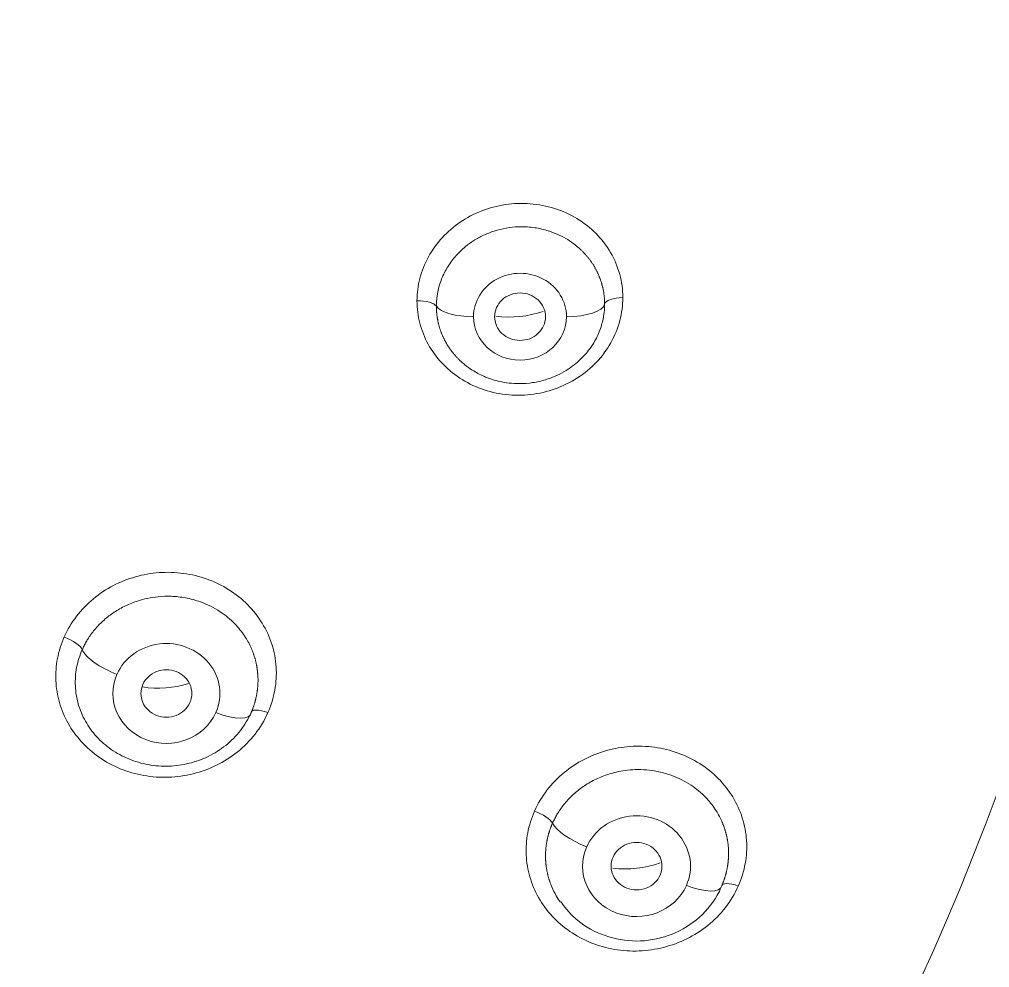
# Model space of a CAD drawing. Extents: x 1168 to 2296, y 0 to 827.
# Drawn here: x 1729.48 to 1744.73, y 520.04 to 534.95 of the extents above; entities that cross this region are included whole.
import ezdxf

# ---------------------------------------------------------------- set-up
doc = ezdxf.new("R2010")
doc.units = 0
doc.header["$LTSCALE"] = 10
doc.header["$MEASUREMENT"] = 0
doc.layers.add('1', color=7, linetype='CONTINUOUS')

msp = doc.modelspace()

# ---------------------------------------------------------------- linework, layer by layer
at = {"layer": '1', "color": 7, "linetype": 'Continuous', "lineweight": 18}
for centre, major_axis, ratio, start_param, end_param in [((1696.685, 538.042), (57.67, 0), 0.93358, 5.498085, 8.635877), ((1696.685, 538.026), (57.518, 0), 0.93358, 5.498085, 10.209879), ((1735.745, 530.414), (0.3, -0.001), 0.366439, 0.233833, 1.612869), ((1738.981, 530.464), (-0.3, 0), 0.366548, 4.756809, 6.206536), ((1730.197, 525.126), (0.274, -0.122), 0.331089, 0.318901, 1.754969), ((1733.4, 523.937), (-0.274, 0.122), 0.331089, 4.900227, 6.411632), ((1737.593, 522.388), (0.274, -0.122), 0.331089, 0.386088, 1.763432), ((1740.797, 521.21), (-0.274, 0.122), 0.331089, 4.908692, 6.378568)]:
    msp.add_ellipse(centre, major_axis=major_axis, ratio=ratio, start_param=start_param, end_param=end_param, dxfattribs=at)
at = {"layer": '1', "color": 7, "linetype": 'Continuous', "lineweight": 13}
for centre, major_axis, ratio, start_param, end_param in [((1696.685, 537.844), (57.048, 0), 0.93358, 5.498085, 10.209879), ((1696.685, 537.824), (56.129, 0), 0.93358, 5.397226, 10.310738), ((1696.685, 537.907), (55.427, 0), 0.93358, 5.397283, 10.31068), ((1696.685, 538.436), (-51, 0), 0.93358, 1.799723, 4.712389), ((1737.352, 530.273), (0.731, 0), 0.93358, 0, 3.141593), ((1736.62, 530.488), (-0.6, 0), 0.358368, 0.233032, 1.570796), ((1738.083, 530.488), (0.6, 0), 0.358368, 4.712389, 6.206798), ((1737.352, 530.273), (0.731, 0), 0.93358, 3.141593, 6.283185), ((1731.792, 524.35), (0.841, 0), 0.93358, 5.890486, 9.032079), ((1731.016, 524.865), (-0.548, 0.243), 0.331089, 0.318901, 1.716652), ((1731.792, 524.35), (0.841, 0), 0.93358, 2.748894, 5.890486), ((1732.569, 524.264), (0.548, -0.243), 0.331089, 4.858244, 6.411632), ((1739.183, 521.635), (0.848, 0), 0.93358, 5.890486, 9.032079), ((1738.4, 522.153), (-0.548, 0.243), 0.331089, 0.386088, 1.716652), ((1739.183, 521.635), (0.848, 0), 0.93358, 2.748894, 5.890486), ((1739.966, 521.547), (0.548, -0.243), 0.331089, 4.858244, 6.378568)]:
    msp.add_ellipse(centre, major_axis=major_axis, ratio=ratio, start_param=start_param, end_param=end_param, dxfattribs=at)
for points, knots in [([(1739.245, 498.734), (1739.257, 498.745), (1739.297, 498.783), (1739.382, 498.862), (1739.514, 498.988), (1739.695, 499.16), (1739.923, 499.379), (1740.198, 499.646), (1740.517, 499.962), (1740.882, 500.327), (1741.289, 500.744), (1741.738, 501.212), (1742.226, 501.734), (1742.752, 502.311), (1743.313, 502.945), (1743.907, 503.637), (1744.531, 504.389), (1745.182, 505.203), (1745.856, 506.081), (1746.552, 507.024), (1747.264, 508.035), (1747.988, 509.115), (1748.721, 510.266), (1749.458, 511.489), (1750.192, 512.787), (1750.92, 514.161), (1751.635, 515.611), (1752.333, 517.14), (1753.005, 518.748), (1753.647, 520.436), (1754.251, 522.204), (1754.81, 524.051), (1755.317, 525.979), (1755.762, 527.985), (1756.139, 530.07), (1756.438, 532.23), (1756.653, 534.464), (1756.773, 536.769), (1756.792, 539.142), (1756.7, 541.577), (1756.487, 544.071), (1756.145, 546.617), (1755.665, 549.209), (1755.039, 551.84), (1754.259, 554.502), (1753.317, 557.187), (1752.329, 559.582), (1751.345, 561.687), (1750.412, 563.504), (1749.396, 565.312), (1748.295, 567.108), (1747.108, 568.889), (1745.834, 570.65), (1744.471, 572.386), (1743.019, 574.093), (1741.477, 575.767), (1739.845, 577.402), (1738.124, 578.995), (1736.312, 580.54), (1734.412, 582.032), (1732.424, 583.467), (1730.349, 584.838), (1728.188, 586.14), (1725.944, 587.367), (1723.618, 588.515), (1721.214, 589.579), (1718.734, 590.553), (1716.183, 591.432), (1713.563, 592.209), (1710.879, 592.88), (1708.135, 593.439), (1705.337, 593.882), (1702.49, 594.205), (1699.601, 594.402), (1696.187, 594.48), (1692.263, 594.344), (1687.865, 593.889), (1683.515, 593.134), (1679.236, 592.083), (1675.051, 590.739), (1670.984, 589.112), (1667.055, 587.211), (1663.287, 585.046), (1659.7, 582.627), (1656.313, 579.968), (1653.144, 577.085), (1650.21, 573.992), (1647.53, 570.706), (1645.115, 567.244), (1642.978, 563.627), (1640.926, 559.456), (1639.1, 554.7), (1637.661, 549.356), (1636.788, 543.905), (1636.494, 538.401), (1636.777, 532.897), (1637.593, 527.71), (1638.786, 523.105), (1640.114, 519.299), (1641.425, 516.23), (1642.593, 513.864), (1643.791, 511.674), (1645.041, 509.612), (1646.37, 507.638), (1647.455, 506.153), (1648.304, 505.056), (1649.01, 504.181), (1649.684, 503.377), (1650.388, 502.568), (1651.001, 501.891), (1651.501, 501.353), (1651.871, 500.963), (1652.223, 500.599), (1652.555, 500.26), (1652.868, 499.947), (1653.16, 499.658), (1653.432, 499.393), (1653.682, 499.152), (1653.91, 498.935), (1654.056, 498.798), (1654.124, 498.733)], [0, 0, 0, 0, 0.000179, 0.000603, 0.00127, 0.002183, 0.00334, 0.004741, 0.006386, 0.008277, 0.010411, 0.01279, 0.015413, 0.018281, 0.021393, 0.02475, 0.028351, 0.032196, 0.036286, 0.04062, 0.045199, 0.050022, 0.055089, 0.060401, 0.065958, 0.071758, 0.077804, 0.084093, 0.090627, 0.097406, 0.104428, 0.111695, 0.119206, 0.126961, 0.134961, 0.143206, 0.151695, 0.160428, 0.169406, 0.178628, 0.188094, 0.197805, 0.20776, 0.21796, 0.228404, 0.239092, 0.250024, 0.257544, 0.265167, 0.272896, 0.280729, 0.288666, 0.296708, 0.304854, 0.313104, 0.321459, 0.329918, 0.338482, 0.34715, 0.355923, 0.3648, 0.373782, 0.382867, 0.392057, 0.401352, 0.410752, 0.420256, 0.429863, 0.439576, 0.449392, 0.459314, 0.46934, 0.47947, 0.489704, 0.500043, 0.515667, 0.531291, 0.546915, 0.562538, 0.578162, 0.593786, 0.60941, 0.625034, 0.640657, 0.656282, 0.671906, 0.68753, 0.703153, 0.718778, 0.734402, 0.750026, 0.770854, 0.791682, 0.81251, 0.833338, 0.854167, 0.874994, 0.892773, 0.907913, 0.920413, 0.930274, 0.937493, 0.948337, 0.95716, 0.963963, 0.968745, 0.972532, 0.976398, 0.980345, 0.984372, 0.986462, 0.988435, 0.990291, 0.99203, 0.993651, 0.995155, 0.996542, 0.997812, 0.998965, 1, 1, 1, 1]), ([(1654.672, 498.916), (1654.657, 498.93), (1654.611, 498.974), (1654.455, 499.122), (1654.346, 499.225), (1654.067, 499.494), (1653.896, 499.659), (1653.497, 500.053), (1653.268, 500.281), (1652.754, 500.804), (1652.469, 501.098), (1651.848, 501.755), (1651.512, 502.119), (1650.794, 502.919), (1650.412, 503.355), (1649.61, 504.307), (1649.189, 504.822), (1648.317, 505.934), (1647.867, 506.532), (1646.944, 507.816), (1646.473, 508.502), (1645.519, 509.966), (1645.038, 510.744), (1644.077, 512.397), (1643.597, 513.271), (1642.655, 515.121), (1642.191, 516.095), (1641.296, 518.147), (1640.865, 519.224), (1640.05, 521.482), (1639.667, 522.662), (1638.97, 525.127), (1638.655, 526.412), (1638.115, 529.081), (1637.89, 530.467), (1637.549, 533.333), (1637.434, 534.815), (1637.334, 537.865), (1637.351, 539.434), (1637.538, 542.649), (1637.71, 544.294), (1638.231, 547.645), (1638.58, 549.351), (1639.478, 552.805), (1640.026, 554.552), (1641.341, 558.065), (1642.108, 559.83), (1643.881, 563.348), (1644.886, 565.102), (1647.146, 568.566), (1648.401, 570.276), (1651.171, 573.615), (1652.687, 575.243), (1655.98, 578.377), (1657.759, 579.883), (1660.619, 582.016), (1661.605, 582.706), (1663.64, 584.039), (1664.689, 584.681), (1667.93, 586.527), (1670.213, 587.65), (1675.002, 589.636), (1677.509, 590.498), (1682.712, 591.911), (1685.41, 592.462), (1689.566, 593.024), (1690.969, 593.168), (1693.096, 593.312), (1693.809, 593.349), (1694.884, 593.386), (1695.422, 593.399), (1696.052, 593.408), (1696.367, 593.41), (1696.525, 593.41), (1696.604, 593.41), (1696.644, 593.41), (1696.664, 593.41), (1696.673, 593.41), (1696.678, 593.41), (1696.681, 593.41), (1696.682, 593.41), (1696.683, 593.41), (1696.683, 593.41), (1702.504, 593.411), (1714.146, 591.801), (1730.106, 584.758), (1738.831, 577.384), (1746.222, 568.986), (1749.25, 564.276), (1753.713, 554.238), (1755.147, 548.91), (1756.299, 538.095), (1756.017, 532.607), (1753.758, 521.946), (1751.781, 516.773), (1747.677, 509.577), (1745.34, 506.121), (1742.614, 502.935), (1740.714, 500.877), (1739.722, 499.881), (1738.698, 498.916)], [0, 0, 0, 0, 0.015625, 0.015625, 0.03125, 0.03125, 0.046875, 0.046875, 0.0625, 0.0625, 0.078125, 0.078125, 0.09375, 0.09375, 0.109375, 0.109375, 0.125, 0.125, 0.140625, 0.140625, 0.15625, 0.15625, 0.171875, 0.171875, 0.1875, 0.1875, 0.203125, 0.203125, 0.21875, 0.21875, 0.234375, 0.234375, 0.25, 0.25, 0.265625, 0.265625, 0.28125, 0.28125, 0.296875, 0.296875, 0.3125, 0.3125, 0.328125, 0.328125, 0.34375, 0.34375, 0.359375, 0.359375, 0.375, 0.375, 0.390625, 0.390625, 0.40625, 0.40625, 0.421875, 0.421875, 0.429687, 0.429687, 0.4375, 0.4375, 0.453125, 0.453125, 0.46875, 0.46875, 0.484375, 0.484375, 0.492187, 0.492187, 0.496094, 0.496094, 0.498047, 0.499023, 0.499512, 0.499756, 0.499878, 0.499939, 0.499969, 0.499985, 0.499992, 0.499996, 0.499998, 0.499998, 0.5, 0.5, 0.5625, 0.625, 0.6875, 0.6875, 0.75, 0.75, 0.8125, 0.8125, 0.875, 0.875, 0.9375, 0.9375, 0.96875, 0.984375, 0.984375, 1, 1, 1, 1]), ([(1735.882, 497.286), (1735.919, 497.319), (1735.993, 497.383), (1736.104, 497.481), (1736.213, 497.578), (1736.323, 497.674), (1736.431, 497.771), (1736.539, 497.867), (1736.646, 497.963), (1736.753, 498.058), (1736.859, 498.154), (1736.964, 498.249), (1737.068, 498.344), (1737.172, 498.438), (1737.276, 498.533), (1737.378, 498.627), (1737.48, 498.721), (1737.581, 498.814), (1737.682, 498.907), (1737.782, 499), (1737.881, 499.093), (1737.98, 499.186), (1738.078, 499.278), (1738.175, 499.37), (1738.272, 499.462), (1738.368, 499.553), (1738.464, 499.644), (1738.558, 499.735), (1738.652, 499.826), (1738.746, 499.916), (1738.839, 500.006), (1738.931, 500.096), (1739.252, 500.41), (1739.792, 500.949), (1740.535, 501.718), (1741.251, 502.486), (1741.872, 503.178), (1742.405, 503.793), (1742.86, 504.331), (1743.307, 504.874), (1743.747, 505.422), (1744.179, 505.975), (1744.604, 506.533), (1745.021, 507.096), (1745.43, 507.663), (1745.831, 508.236), (1746.225, 508.814), (1746.612, 509.396), (1747.244, 510.377), (1748.092, 511.769), (1749.107, 513.594), (1750.046, 515.45), (1751.009, 517.553), (1751.959, 519.908), (1752.855, 522.517), (1753.509, 524.81), (1753.979, 526.771), (1754.312, 528.39), (1754.591, 530.013), (1754.817, 531.637), (1755.03, 533.639), (1755.181, 536.015), (1755.207, 538.755), (1755.103, 541.126), (1754.928, 543.128), (1754.731, 544.769), (1754.482, 546.395), (1754.182, 548.008), (1753.751, 549.978), (1753.141, 552.288), (1752.296, 554.913), (1751.394, 557.277), (1750.475, 559.391), (1749.567, 561.269), (1748.59, 563.104), (1747.419, 565.11), (1746.029, 567.263), (1744.389, 569.536), (1742.778, 571.544), (1741.229, 573.308), (1739.768, 574.848), (1738.25, 576.332), (1736.495, 577.923), (1734.484, 579.594), (1732.196, 581.31), (1729.821, 582.916), (1727.363, 584.41), (1724.825, 585.787), (1722.652, 586.833), (1720.881, 587.61), (1719.538, 588.161), (1717.954, 588.767), (1716.121, 589.407), (1714.032, 590.053), (1711.918, 590.625), (1710.138, 591.039), (1708.705, 591.333), (1707.626, 591.534), (1706.543, 591.716), (1705.456, 591.88), (1704.366, 592.024), (1703.274, 592.15), (1702.179, 592.256), (1701.367, 592.32), (1700.838, 592.356), (1700.594, 592.372), (1700.35, 592.387), (1700.105, 592.401), (1699.861, 592.414), (1699.617, 592.426), (1699.373, 592.437), (1699.128, 592.447), (1698.884, 592.456), (1698.64, 592.464), (1698.395, 592.471), (1698.151, 592.477), (1697.907, 592.483), (1697.662, 592.487), (1697.418, 592.49), (1697.174, 592.493), (1696.929, 592.494), (1696.766, 592.494), (1696.685, 592.494)], [0, 0, 0, 0, 0.001083, 0.002161, 0.003234, 0.004303, 0.005367, 0.006426, 0.00748, 0.008529, 0.009574, 0.010614, 0.011649, 0.01268, 0.013706, 0.014727, 0.015743, 0.016755, 0.017761, 0.018764, 0.019761, 0.020754, 0.021742, 0.022725, 0.023704, 0.024678, 0.025647, 0.026612, 0.027572, 0.028527, 0.029477, 0.030423, 0.031365, 0.039376, 0.047252, 0.054996, 0.06261, 0.067826, 0.073038, 0.078247, 0.083453, 0.088658, 0.093862, 0.099065, 0.104269, 0.109474, 0.11468, 0.11989, 0.125102, 0.140784, 0.156415, 0.172013, 0.187599, 0.208569, 0.229381, 0.250087, 0.262676, 0.275208, 0.287695, 0.300148, 0.312578, 0.333586, 0.354399, 0.37507, 0.387684, 0.400229, 0.412716, 0.425158, 0.437564, 0.458587, 0.4794, 0.500054, 0.515804, 0.531455, 0.547029, 0.562548, 0.583545, 0.604358, 0.62504, 0.640746, 0.65638, 0.671967, 0.687533, 0.708465, 0.729274, 0.750024, 0.770891, 0.791699, 0.812515, 0.822941, 0.833354, 0.843763, 0.859399, 0.875008, 0.890624, 0.906254, 0.914066, 0.921875, 0.929686, 0.937503, 0.945319, 0.95313, 0.960939, 0.968752, 0.970491, 0.972229, 0.973967, 0.975704, 0.977441, 0.979178, 0.980914, 0.982649, 0.984385, 0.98612, 0.987855, 0.98959, 0.991325, 0.99306, 0.994794, 0.99653, 0.998265, 1, 1, 1, 1]), ([(1696.685, 592.201), (1696.726, 592.201), (1696.807, 592.201), (1696.93, 592.201), (1697.052, 592.2), (1697.175, 592.199), (1697.297, 592.198), (1697.42, 592.197), (1697.542, 592.195), (1697.664, 592.193), (1697.787, 592.191), (1697.909, 592.189), (1698.032, 592.187), (1698.154, 592.184), (1698.276, 592.181), (1698.399, 592.178), (1698.521, 592.174), (1698.643, 592.17), (1698.766, 592.166), (1698.888, 592.162), (1699.01, 592.158), (1699.132, 592.153), (1699.255, 592.148), (1699.377, 592.143), (1699.499, 592.138), (1699.621, 592.132), (1699.744, 592.126), (1699.866, 592.12), (1699.988, 592.113), (1700.11, 592.107), (1700.233, 592.1), (1700.355, 592.093), (1700.477, 592.086), (1700.599, 592.078), (1700.721, 592.07), (1700.844, 592.062), (1701.281, 592.032), (1702.034, 591.974), (1703.099, 591.873), (1704.163, 591.754), (1705.578, 591.57), (1707.339, 591.296), (1709.437, 590.894), (1711.518, 590.42), (1713.809, 589.813), (1716.296, 589.047), (1718.962, 588.087), (1721.573, 587.006), (1724.125, 585.808), (1726.611, 584.494), (1729.024, 583.067), (1731.36, 581.532), (1733.613, 579.892), (1735.775, 578.15), (1737.845, 576.312), (1739.816, 574.381), (1741.681, 572.362), (1743.439, 570.261), (1745.086, 568.08), (1746.614, 565.828), (1748.023, 563.508), (1749.309, 561.126), (1750.468, 558.688), (1751.497, 556.2), (1752.395, 553.667), (1753.158, 551.097), (1753.785, 548.494), (1754.275, 545.866), (1754.626, 543.218), (1754.837, 540.558), (1754.909, 537.891), (1754.84, 535.223), (1754.631, 532.562), (1754.283, 529.914), (1753.835, 527.503), (1753.329, 525.33), (1752.798, 523.397), (1752.188, 521.475), (1751.503, 519.577), (1750.745, 517.705), (1749.915, 515.865), (1749.01, 514.048), (1748.035, 512.265), (1746.99, 510.517), (1745.88, 508.81), (1744.7, 507.137), (1743.821, 505.987), (1743.296, 505.328), (1743.149, 505.146), (1743.001, 504.964), (1742.853, 504.782), (1742.704, 504.602), (1742.554, 504.422), (1742.403, 504.242), (1742.251, 504.063), (1742.099, 503.885), (1741.945, 503.707), (1741.791, 503.53), (1741.636, 503.353), (1741.481, 503.177), (1741.324, 503.002), (1741.167, 502.827), (1741.009, 502.653), (1740.85, 502.479), (1740.69, 502.306), (1740.53, 502.134), (1740.368, 501.962), (1740.206, 501.791), (1740.043, 501.62), (1739.879, 501.45), (1739.715, 501.281), (1739.549, 501.112), (1739.383, 500.944), (1739.216, 500.776), (1739.048, 500.609), (1738.88, 500.443), (1738.71, 500.277), (1738.54, 500.112), (1738.369, 499.947), (1738.197, 499.783), (1738.025, 499.62), (1737.909, 499.512), (1737.851, 499.457)], [0, 0, 0, 0, 0.000893, 0.001787, 0.00268, 0.003573, 0.004466, 0.005359, 0.006252, 0.007145, 0.008038, 0.008931, 0.009824, 0.010716, 0.011609, 0.012502, 0.013394, 0.014287, 0.015179, 0.016072, 0.016965, 0.017857, 0.01875, 0.019643, 0.020535, 0.021428, 0.022321, 0.023214, 0.024106, 0.024999, 0.025892, 0.026785, 0.027679, 0.028572, 0.029465, 0.030359, 0.031252, 0.039067, 0.046877, 0.054688, 0.062504, 0.07814, 0.093746, 0.109357, 0.125006, 0.14583, 0.166638, 0.187504, 0.208304, 0.229115, 0.250003, 0.270773, 0.291586, 0.312501, 0.333239, 0.354054, 0.375, 0.395709, 0.416524, 0.437499, 0.458186, 0.479002, 0.499997, 0.520672, 0.541488, 0.562496, 0.583169, 0.603985, 0.624994, 0.645677, 0.666493, 0.687493, 0.708193, 0.72901, 0.749991, 0.765529, 0.781111, 0.796759, 0.812493, 0.828052, 0.843643, 0.859283, 0.874994, 0.890575, 0.906173, 0.921807, 0.937495, 0.939279, 0.941062, 0.942845, 0.944628, 0.94641, 0.948193, 0.949976, 0.951759, 0.953542, 0.955325, 0.957108, 0.958891, 0.960675, 0.962458, 0.964242, 0.966026, 0.96781, 0.969595, 0.971379, 0.973164, 0.97495, 0.976736, 0.978522, 0.980309, 0.982096, 0.983884, 0.985672, 0.987461, 0.98925, 0.99104, 0.992831, 0.994622, 0.996414, 0.998207, 1, 1, 1, 1]), ([(1738.682, 530.472), (1738.682, 530.478), (1738.682, 530.49), (1738.681, 530.507), (1738.68, 530.525), (1738.679, 530.543), (1738.678, 530.56), (1738.677, 530.578), (1738.675, 530.596), (1738.673, 530.614), (1738.67, 530.632), (1738.668, 530.65), (1738.665, 530.668), (1738.661, 530.686), (1738.658, 530.704), (1738.654, 530.722), (1738.65, 530.74), (1738.645, 530.758), (1738.64, 530.776), (1738.635, 530.794), (1738.63, 530.812), (1738.624, 530.83), (1738.618, 530.848), (1738.612, 530.866), (1738.605, 530.884), (1738.598, 530.902), (1738.59, 530.92), (1738.583, 530.938), (1738.575, 530.956), (1738.566, 530.973), (1738.558, 530.991), (1738.549, 531.008), (1738.539, 531.026), (1738.53, 531.043), (1738.52, 531.06), (1738.509, 531.078), (1738.499, 531.095), (1738.488, 531.112), (1738.476, 531.128), (1738.465, 531.145), (1738.453, 531.162), (1738.44, 531.178), (1738.428, 531.195), (1738.414, 531.211), (1738.401, 531.227), (1738.387, 531.243), (1738.373, 531.258), (1738.359, 531.274), (1738.344, 531.289), (1738.329, 531.304), (1738.314, 531.319), (1738.299, 531.334), (1738.258, 531.371), (1738.184, 531.431), (1738.068, 531.507), (1737.93, 531.577), (1737.758, 531.639), (1737.556, 531.682), (1737.339, 531.692), (1737.134, 531.67), (1736.947, 531.624), (1736.777, 531.558), (1736.626, 531.475), (1736.474, 531.365), (1736.327, 531.221), (1736.197, 531.04), (1736.104, 530.845), (1736.064, 530.697), (1736.049, 530.607), (1736.045, 530.573), (1736.041, 530.539), (1736.039, 530.506), (1736.037, 530.472), (1736.037, 530.45), (1736.037, 530.439)], [0, 0, 0, 0, 0.004548, 0.009114, 0.013697, 0.018298, 0.022916, 0.027552, 0.032205, 0.036875, 0.041563, 0.046269, 0.050992, 0.055732, 0.06049, 0.065265, 0.070057, 0.074868, 0.079695, 0.08454, 0.089402, 0.094282, 0.099179, 0.104094, 0.109026, 0.113975, 0.118942, 0.123926, 0.128928, 0.133947, 0.138983, 0.144037, 0.149108, 0.154196, 0.159302, 0.164425, 0.169566, 0.174723, 0.179899, 0.185091, 0.190301, 0.195528, 0.200773, 0.206034, 0.211313, 0.21661, 0.221923, 0.227254, 0.232602, 0.237968, 0.24335, 0.24875, 0.254168, 0.284949, 0.319367, 0.357416, 0.399086, 0.452959, 0.50678, 0.555283, 0.601549, 0.645584, 0.687394, 0.726986, 0.783744, 0.839438, 0.894081, 0.947691, 0.956484, 0.965247, 0.97398, 0.982683, 0.991356, 1, 1, 1, 1]), ([(1733.229, 524.464), (1733.229, 524.468), (1733.23, 524.478), (1733.231, 524.494), (1733.232, 524.513), (1733.233, 524.531), (1733.233, 524.549), (1733.233, 524.567), (1733.233, 524.586), (1733.232, 524.604), (1733.231, 524.622), (1733.23, 524.641), (1733.229, 524.659), (1733.227, 524.677), (1733.225, 524.696), (1733.223, 524.714), (1733.221, 524.733), (1733.218, 524.751), (1733.215, 524.769), (1733.212, 524.788), (1733.208, 524.806), (1733.204, 524.825), (1733.2, 524.843), (1733.196, 524.861), (1733.191, 524.88), (1733.186, 524.898), (1733.181, 524.916), (1733.175, 524.934), (1733.169, 524.952), (1733.163, 524.97), (1733.156, 524.988), (1733.15, 525.006), (1733.143, 525.024), (1733.135, 525.042), (1733.128, 525.06), (1733.095, 525.133), (1733.02, 525.269), (1732.864, 525.462), (1732.635, 525.652), (1732.366, 525.786), (1732.1, 525.858), (1731.875, 525.882), (1731.674, 525.876), (1731.5, 525.849), (1731.326, 525.803), (1731.149, 525.733), (1730.969, 525.631), (1730.811, 525.509), (1730.676, 525.372), (1730.594, 525.262), (1730.549, 525.191), (1730.531, 525.161), (1730.515, 525.131), (1730.499, 525.1), (1730.484, 525.07), (1730.474, 525.049), (1730.47, 525.039)], [0, 0, 0, 0, 0.003309, 0.008128, 0.012957, 0.017795, 0.022642, 0.027499, 0.032364, 0.037239, 0.042123, 0.047016, 0.051918, 0.05683, 0.061751, 0.066681, 0.07162, 0.076568, 0.081526, 0.086493, 0.091469, 0.096454, 0.101448, 0.106452, 0.111465, 0.116487, 0.121518, 0.126558, 0.131608, 0.136667, 0.141734, 0.146812, 0.151898, 0.156993, 0.162098, 0.167212, 0.220104, 0.284392, 0.360042, 0.447012, 0.509123, 0.564981, 0.61459, 0.657954, 0.69508, 0.748023, 0.799609, 0.849844, 0.898735, 0.946288, 0.955368, 0.964397, 0.973375, 0.982301, 0.991176, 1, 1, 1, 1]), ([(1740.63, 521.824), (1740.63, 521.83), (1740.63, 521.842), (1740.63, 521.86), (1740.629, 521.879), (1740.629, 521.897), (1740.628, 521.915), (1740.626, 521.934), (1740.625, 521.952), (1740.623, 521.97), (1740.621, 521.989), (1740.618, 522.007), (1740.616, 522.025), (1740.613, 522.044), (1740.609, 522.062), (1740.606, 522.08), (1740.602, 522.099), (1740.598, 522.117), (1740.594, 522.135), (1740.589, 522.153), (1740.584, 522.172), (1740.579, 522.19), (1740.573, 522.208), (1740.567, 522.226), (1740.561, 522.244), (1740.555, 522.262), (1740.548, 522.28), (1740.541, 522.298), (1740.534, 522.315), (1740.526, 522.333), (1740.494, 522.406), (1740.419, 522.543), (1740.263, 522.736), (1740.036, 522.925), (1739.781, 523.054), (1739.539, 523.123), (1739.346, 523.152), (1739.168, 523.156), (1739.01, 523.143), (1738.871, 523.117), (1738.716, 523.075), (1738.546, 523.008), (1738.364, 522.905), (1738.204, 522.782), (1738.068, 522.643), (1737.986, 522.533), (1737.941, 522.461), (1737.923, 522.431), (1737.907, 522.401), (1737.891, 522.371), (1737.876, 522.34), (1737.867, 522.32), (1737.862, 522.31)], [0, 0, 0, 0, 0.004944, 0.0099, 0.014865, 0.01984, 0.024823, 0.029816, 0.034818, 0.039829, 0.044849, 0.049878, 0.054917, 0.059965, 0.065022, 0.070088, 0.075163, 0.080247, 0.085341, 0.090443, 0.095555, 0.100676, 0.105806, 0.110946, 0.116094, 0.121251, 0.126418, 0.131594, 0.136779, 0.141973, 0.147176, 0.201522, 0.267167, 0.344064, 0.432149, 0.486039, 0.535324, 0.580012, 0.620111, 0.655629, 0.686574, 0.741224, 0.79443, 0.846203, 0.896554, 0.945495, 0.954731, 0.963906, 0.973021, 0.982074, 0.991067, 1, 1, 1, 1]), ([(1737.862, 522.31), (1737.86, 522.305), (1737.855, 522.294), (1737.849, 522.279), (1737.842, 522.263), (1737.836, 522.247), (1737.83, 522.231), (1737.824, 522.215), (1737.819, 522.199), (1737.813, 522.182), (1737.808, 522.166), (1737.803, 522.15), (1737.798, 522.133), (1737.794, 522.116), (1737.79, 522.1), (1737.786, 522.083), (1737.782, 522.066), (1737.778, 522.049), (1737.775, 522.032), (1737.772, 522.015), (1737.769, 521.998), (1737.766, 521.981), (1737.763, 521.963), (1737.761, 521.946), (1737.759, 521.929), (1737.757, 521.911), (1737.756, 521.894), (1737.755, 521.876), (1737.754, 521.859), (1737.753, 521.841), (1737.752, 521.824), (1737.752, 521.806), (1737.752, 521.788), (1737.752, 521.77), (1737.753, 521.753), (1737.754, 521.735), (1737.755, 521.717), (1737.756, 521.699), (1737.757, 521.681), (1737.759, 521.664), (1737.761, 521.646), (1737.763, 521.628), (1737.766, 521.61), (1737.769, 521.592), (1737.772, 521.574), (1737.775, 521.557), (1737.779, 521.539), (1737.783, 521.521), (1737.787, 521.503), (1737.791, 521.486), (1737.796, 521.468), (1737.801, 521.45), (1737.806, 521.433), (1737.812, 521.415), (1737.818, 521.397), (1737.824, 521.38), (1737.83, 521.362), (1737.837, 521.345), (1737.844, 521.328), (1737.868, 521.267), (1737.912, 521.179), (1737.963, 521.101), (1737.986, 521.069)], [0, 0, 0, 0, 0.012883, 0.025792, 0.038724, 0.051682, 0.064664, 0.077671, 0.090703, 0.10376, 0.116841, 0.129948, 0.143079, 0.156235, 0.169416, 0.182623, 0.195854, 0.20911, 0.222391, 0.235698, 0.249029, 0.262386, 0.275767, 0.289174, 0.302606, 0.316064, 0.329546, 0.343054, 0.356587, 0.370146, 0.38373, 0.397339, 0.410973, 0.424633, 0.438319, 0.45203, 0.465766, 0.479528, 0.493316, 0.507129, 0.520968, 0.534832, 0.548722, 0.562638, 0.57658, 0.590547, 0.60454, 0.618558, 0.632603, 0.646673, 0.660769, 0.674891, 0.689039, 0.703213, 0.717412, 0.731638, 0.74589, 0.760168, 0.774471, 0.788801, 0.909841, 1, 1, 1, 1])]:
    msp.add_open_spline(points, degree=3, knots=knots, dxfattribs=at)
at = {"layer": '1', "color": 7, "linetype": 'Continuous', "lineweight": 18}
for points, knots in [([(1717.188, 480.187), (1717.651, 480.703), (1718.57, 481.68), (1719.892, 482.95), (1721.047, 483.997), (1722.06, 484.877), (1723.045, 485.705), (1724.07, 486.54), (1725.133, 487.384), (1727.066, 488.887), (1729.977, 491.071), (1733.75, 493.915), (1737.45, 496.907), (1740.852, 500.044), (1743.923, 503.375), (1746.748, 506.957), (1749.304, 510.804), (1751.589, 514.979), (1753.522, 519.374), (1754.909, 523.492), (1755.865, 527.261), (1756.505, 530.704), (1756.93, 534.258), (1757.036, 536.687), (1757.046, 537.871)], [0, 0, 0, 0, 0.027758, 0.053734, 0.07355, 0.090281, 0.107471, 0.125127, 0.143253, 0.161849, 0.223309, 0.289314, 0.352082, 0.415663, 0.477401, 0.537289, 0.603094, 0.668063, 0.73475, 0.803189, 0.849796, 0.897929, 0.950419, 1, 1, 1, 1]), ([(1736.037, 530.439), (1736.037, 530.433), (1736.037, 530.422), (1736.037, 530.406), (1736.038, 530.389), (1736.038, 530.373), (1736.039, 530.356), (1736.041, 530.34), (1736.042, 530.323), (1736.044, 530.307), (1736.046, 530.29), (1736.048, 530.273), (1736.051, 530.257), (1736.054, 530.24), (1736.057, 530.223), (1736.06, 530.206), (1736.063, 530.189), (1736.067, 530.173), (1736.071, 530.156), (1736.076, 530.139), (1736.08, 530.122), (1736.085, 530.105), (1736.091, 530.089), (1736.096, 530.072), (1736.102, 530.055), (1736.108, 530.038), (1736.114, 530.022), (1736.121, 530.005), (1736.127, 529.988), (1736.135, 529.972), (1736.142, 529.955), (1736.15, 529.939), (1736.158, 529.923), (1736.166, 529.906), (1736.175, 529.89), (1736.184, 529.874), (1736.193, 529.858), (1736.202, 529.841), (1736.212, 529.825), (1736.222, 529.81), (1736.232, 529.794), (1736.243, 529.778), (1736.254, 529.762), (1736.265, 529.747), (1736.276, 529.732), (1736.288, 529.716), (1736.3, 529.701), (1736.313, 529.686), (1736.325, 529.671), (1736.338, 529.657), (1736.351, 529.642), (1736.365, 529.628), (1736.379, 529.613), (1736.393, 529.599), (1736.426, 529.568), (1736.492, 529.509), (1736.614, 529.421), (1736.794, 529.325), (1737.04, 529.243), (1737.305, 529.213), (1737.55, 529.231), (1737.748, 529.276), (1737.924, 529.342), (1738.075, 529.423), (1738.229, 529.53), (1738.38, 529.673), (1738.516, 529.858), (1738.613, 530.058), (1738.654, 530.209), (1738.669, 530.302), (1738.674, 530.335), (1738.677, 530.369), (1738.68, 530.403), (1738.681, 530.438), (1738.682, 530.46), (1738.682, 530.472)], [0, 0, 0, 0, 0.00422, 0.008454, 0.012704, 0.01697, 0.02125, 0.025546, 0.029857, 0.034184, 0.038525, 0.042882, 0.047255, 0.051642, 0.056045, 0.060464, 0.064898, 0.069347, 0.073811, 0.078291, 0.082787, 0.087297, 0.091823, 0.096365, 0.100922, 0.105495, 0.110082, 0.114686, 0.119305, 0.123939, 0.128589, 0.133254, 0.137935, 0.142631, 0.147343, 0.152071, 0.156814, 0.161572, 0.166346, 0.171136, 0.175941, 0.180762, 0.185598, 0.19045, 0.195318, 0.200201, 0.2051, 0.210015, 0.214945, 0.219891, 0.224853, 0.22983, 0.234823, 0.239832, 0.244856, 0.269228, 0.306421, 0.356448, 0.419322, 0.495057, 0.547272, 0.595959, 0.641105, 0.682702, 0.72074, 0.779008, 0.836173, 0.892229, 0.947175, 0.955919, 0.964688, 0.97348, 0.982296, 0.991136, 1, 1, 1, 1]), ([(1733.123, 524.046), (1733.08, 523.948), (1732.967, 523.761), (1732.736, 523.527), (1732.459, 523.352), (1732.153, 523.241), (1731.831, 523.196), (1731.506, 523.22), (1731.197, 523.31), (1730.919, 523.461), (1730.687, 523.665), (1730.511, 523.909), (1730.397, 524.181), (1730.35, 524.47), (1730.371, 524.761), (1730.43, 524.949), (1730.47, 525.039)], [0, 0, 0, 0, 0.07595, 0.151322, 0.224121, 0.295705, 0.367536, 0.439273, 0.510991, 0.582405, 0.65311, 0.723009, 0.792375, 0.861565, 0.930582, 1, 1, 1, 1]), ([(1733.123, 524.046), (1733.126, 524.052), (1733.13, 524.062), (1733.137, 524.079), (1733.144, 524.095), (1733.15, 524.111), (1733.156, 524.128), (1733.162, 524.144), (1733.168, 524.161), (1733.173, 524.178), (1733.179, 524.195), (1733.184, 524.212), (1733.188, 524.229), (1733.193, 524.246), (1733.197, 524.263), (1733.201, 524.281), (1733.205, 524.298), (1733.209, 524.316), (1733.212, 524.333), (1733.215, 524.351), (1733.218, 524.369), (1733.221, 524.386), (1733.223, 524.404), (1733.225, 524.422), (1733.227, 524.44), (1733.228, 524.454), (1733.229, 524.462), (1733.229, 524.464)], [0, 0, 0, 0, 0.040192, 0.080464, 0.120817, 0.16125, 0.201764, 0.242359, 0.283034, 0.32379, 0.364627, 0.405544, 0.446542, 0.48762, 0.528779, 0.570019, 0.611339, 0.65274, 0.694222, 0.735784, 0.777427, 0.81915, 0.860955, 0.902839, 0.944805, 0.986851, 1, 1, 1, 1]), ([(1740.52, 521.322), (1740.522, 521.328), (1740.527, 521.338), (1740.534, 521.354), (1740.541, 521.371), (1740.547, 521.387), (1740.553, 521.404), (1740.559, 521.42), (1740.565, 521.437), (1740.57, 521.454), (1740.575, 521.471), (1740.58, 521.488), (1740.585, 521.505), (1740.59, 521.522), (1740.594, 521.539), (1740.598, 521.556), (1740.602, 521.574), (1740.606, 521.591), (1740.609, 521.609), (1740.612, 521.626), (1740.615, 521.644), (1740.618, 521.662), (1740.62, 521.68), (1740.622, 521.697), (1740.624, 521.715), (1740.626, 521.733), (1740.627, 521.751), (1740.628, 521.769), (1740.629, 521.788), (1740.63, 521.806), (1740.63, 521.818), (1740.63, 521.824), (1740.63, 521.824)], [0, 0, 0, 0, 0.033558, 0.067182, 0.100873, 0.134629, 0.168451, 0.202339, 0.236294, 0.270314, 0.3044, 0.338553, 0.372771, 0.407055, 0.441406, 0.475822, 0.510304, 0.544852, 0.579467, 0.614147, 0.648893, 0.683705, 0.718583, 0.753527, 0.788537, 0.823613, 0.858755, 0.893963, 0.929236, 0.964576, 0.999981, 1, 1, 1, 1]), ([(1737.997, 521.074), (1738.072, 520.961), (1738.264, 520.741), (1738.682, 520.516), (1739.183, 520.43), (1739.693, 520.516), (1740.144, 520.769), (1740.399, 521.069), (1740.496, 521.26), (1740.515, 521.304)], [0, 0, 0, 0, 0.129926, 0.291016, 0.454167, 0.619478, 0.786189, 0.952873, 1, 1, 1, 1])]:
    msp.add_open_spline(points, degree=3, knots=knots, dxfattribs=at)
for points in [[(1738.967, 530.574), (1738.967, 530.699), (1738.934, 530.942), (1738.79, 531.289), (1738.559, 531.59), (1738.256, 531.828), (1737.899, 531.989), (1737.511, 532.064), (1737.118, 532.049), (1736.743, 531.949), (1736.403, 531.771), (1736.118, 531.525), (1735.899, 531.222), (1735.762, 530.875), (1735.733, 530.643), (1735.732, 530.524)], [(1736.96, 530.348), (1736.981, 530.443), (1737.107, 530.618), (1737.44, 530.679), (1737.722, 530.502), (1737.765, 530.294), (1737.744, 530.199)], [(1735.732, 530.524), (1735.732, 530.402), (1735.762, 530.168), (1735.895, 529.833), (1736.108, 529.539), (1736.393, 529.298), (1736.738, 529.125), (1737.122, 529.035), (1737.521, 529.035), (1737.909, 529.125), (1738.264, 529.299), (1738.564, 529.547), (1738.793, 529.856), (1738.937, 530.211), (1738.967, 530.451), (1738.967, 530.574)], [(1737.744, 530.199), (1737.723, 530.103), (1737.597, 529.928), (1737.264, 529.868), (1736.982, 530.045), (1736.939, 530.252), (1736.96, 530.348)], [(1736.969, 530.282), (1737.219, 530.248), (1737.478, 530.275), (1737.716, 530.357)], [(1733.389, 524.049), (1733.44, 524.165), (1733.512, 524.4), (1733.533, 524.766), (1733.465, 525.127), (1733.311, 525.462), (1733.08, 525.756), (1732.783, 525.993), (1732.437, 526.161), (1732.061, 526.251), (1731.678, 526.263), (1731.301, 526.196), (1730.953, 526.057), (1730.639, 525.852), (1730.367, 525.571), (1730.238, 525.355), (1730.186, 525.238)], [(1730.186, 525.238), (1730.137, 525.127), (1730.067, 524.902), (1730.042, 524.552), (1730.098, 524.204), (1730.234, 523.877), (1730.446, 523.584), (1730.725, 523.338), (1731.061, 523.155), (1731.436, 523.047), (1731.827, 523.02), (1732.218, 523.075), (1732.584, 523.209), (1732.915, 523.416), (1733.2, 523.704), (1733.335, 523.928), (1733.389, 524.049)], [(1731.423, 524.493), (1731.463, 524.583), (1731.623, 524.732), (1731.962, 524.732), (1732.202, 524.508), (1732.202, 524.297), (1732.162, 524.207)], [(1732.162, 524.207), (1732.122, 524.117), (1731.962, 523.967), (1731.623, 523.967), (1731.383, 524.191), (1731.383, 524.403), (1731.423, 524.493)], [(1731.418, 524.452), (1731.658, 524.416), (1731.908, 524.434), (1732.138, 524.505)], [(1740.783, 521.323), (1740.834, 521.438), (1740.906, 521.673), (1740.927, 522.037), (1740.86, 522.396), (1740.708, 522.73), (1740.479, 523.023), (1740.185, 523.259), (1739.841, 523.427), (1739.466, 523.518), (1739.082, 523.53), (1738.704, 523.464), (1738.353, 523.326), (1738.037, 523.119), (1737.762, 522.836), (1737.632, 522.619), (1737.58, 522.501)], [(1737.58, 522.501), (1737.53, 522.389), (1737.46, 522.162), (1737.435, 521.81), (1737.493, 521.462), (1737.631, 521.135), (1737.844, 520.843), (1738.124, 520.6), (1738.46, 520.42), (1738.834, 520.314), (1739.224, 520.289), (1739.614, 520.346), (1739.978, 520.481), (1740.309, 520.689), (1740.594, 520.977), (1740.729, 521.201), (1740.783, 521.323)], [(1738.814, 521.778), (1738.854, 521.868), (1739.014, 522.017), (1739.353, 522.017), (1739.593, 521.793), (1739.593, 521.582), (1739.553, 521.492)], [(1739.553, 521.492), (1739.513, 521.402), (1739.353, 521.253), (1739.014, 521.253), (1738.774, 521.477), (1738.774, 521.688), (1738.814, 521.778)], [(1738.811, 521.604), (1739.061, 521.574), (1739.32, 521.602), (1739.555, 521.687)]]:
    msp.add_open_spline(points, degree=3, dxfattribs=at)

doc.saveas('drawing.dxf')
